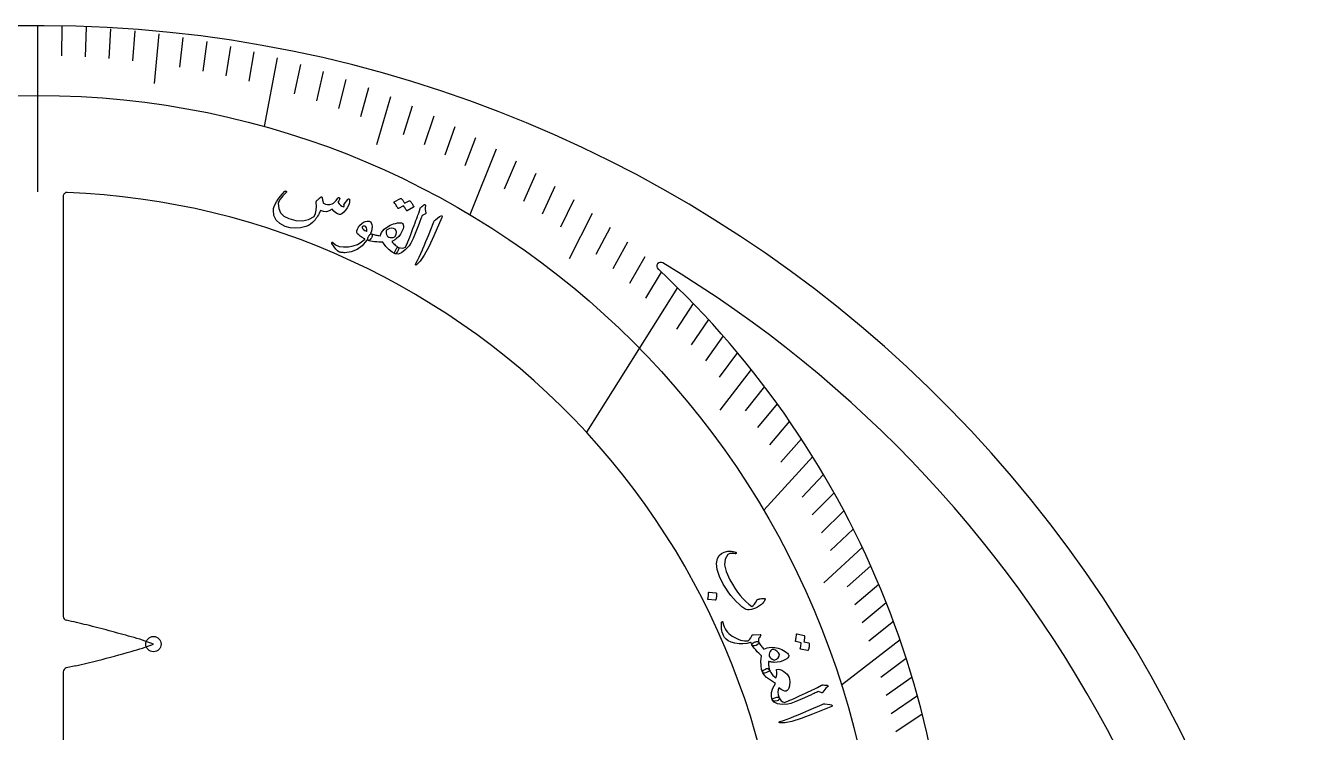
# Model space of a CAD drawing. Header units: millimetres. Extents: x -82 to 82, y -82 to 82.
# Drawn here: x -0.8 to 82.3, y 36.8 to 82.3 of the extents above; entities that cross this region are included whole.
import ezdxf

# ---------------------------------------------------------------- set-up
doc = ezdxf.new("R2010")
doc.units = ezdxf.units.MM
for name, color, linetype in [('CUT_INNER', 6, 'Continuous'), ('CUT_OUTER', 1, 'Continuous'), ('ENGRAVE', 7, 'Continuous'), ('ENGRAVE_FINE', 8, 'Continuous'), ('TEXT', 5, 'Continuous')]:
    doc.layers.add(name, color=color, linetype=linetype)

msp = doc.modelspace()

# ---------------------------------------------------------------- linework, layer by layer
at = {"layer": 'CUT_INNER'}
for points in [[(1.647, 71.357), (1.647, 44.264)], [(39.993, 66.661), (40.031, 66.626)], [(2.451, 41.076), (1.844, 40.945)], [(1.647, 40.701), (1.647, 27.805)]]:
    msp.add_lwpolyline(points, dxfattribs=at)
for centre, radius, start, end in [((1.897, 71.357), 0.25, 87.71484, 180), ((0, 23.532), 48.112, 357.53979, 87.72889), ((0, 0), 78.232, 291.79735, 59.00105), ((40.162, 66.845), 0.25, 58.88672, 227.28516), ((0.001, 23.533), 58.817, 356.26023, 47.11041), ((1.897, 44.264), 0.25, 180, 257.78775), ((-5.23, 9.867), 34.877, 76.06514, 78.29746), ((-12.498, -19.701), 65.326, 74.82804, 76.12392), ((-23.137, -59.292), 106.321, 74.07617, 74.8781), ((2.862, 54.155), 12.547, 284.63291, 291.51562), ((2.865, 30.818), 12.538, 68.48314, 75.36473), ((-19.976, 132.876), 94.51, 284.6228, 285.97307), ((1.897, 40.701), 0.25, 102.21225, 180), ((-8.381, 88.395), 48.543, 282.89316, 284.63423)]:
    msp.add_arc(centre, radius, start, end, dxfattribs=at)
at = {"layer": 'CUT_OUTER'}
msp.add_arc((0, 0), 82.35, 279.49272, 185.62553, dxfattribs=at)
at = {"layer": 'ENGRAVE'}
for points in [[(0, 82.35), (0, 71.644)], [(15.447, 80.285), (14.595, 75.856)], [(29.544, 74.392), (27.864, 70.163)], [(41.242, 65.468), (35.371, 56.147)], [(49.962, 54.57), (46.798, 51.114)], [(55.59, 42.75), (51.814, 39.846)]]:
    msp.add_lwpolyline(points, dxfattribs=at)
for centre, radius in [((0, 23.532), 54.322), ((7.465, 42.482), 0.494)]:
    msp.add_circle(centre, radius, dxfattribs=at)
at = {"layer": 'ENGRAVE_FINE'}
for points in [[(1.568, 82.329), (1.531, 80.402)], [(3.135, 82.266), (3.061, 80.341)], [(4.698, 82.162), (4.588, 80.238)], [(6.258, 82.016), (6.111, 80.094)], [(7.811, 81.829), (7.506, 78.629)], [(9.358, 81.601), (9.138, 79.684)], [(10.896, 81.332), (10.64, 79.419)], [(12.425, 81.023), (12.132, 79.114)], [(13.942, 80.674), (13.613, 78.77)], [(16.938, 79.859), (16.536, 77.967)], [(18.413, 79.393), (17.976, 77.508)], [(19.873, 78.891), (19.4, 77.013)], [(21.316, 78.352), (20.807, 76.482)], [(22.739, 77.777), (21.832, 74.673)], [(24.144, 77.166), (23.564, 75.314)], [(25.527, 76.522), (24.912, 74.678)], [(26.889, 75.844), (26.239, 74.011)], [(28.228, 75.134), (27.543, 73.311)], [(30.835, 73.619), (30.081, 71.82)], [(32.101, 72.817), (31.313, 71.03)], [(33.341, 71.987), (32.52, 70.213)], [(34.555, 71.129), (33.699, 69.368)], [(35.741, 70.245), (34.259, 67.332)], [(36.899, 69.336), (35.977, 67.603)], [(38.029, 68.402), (37.074, 66.684)], [(39.13, 67.446), (38.142, 65.743)], [(40.201, 66.467), (39.181, 64.781)], [(42.254, 64.449), (41.17, 62.795)], [(43.234, 63.411), (42.119, 61.775)], [(44.185, 62.356), (43.038, 60.738)], [(45.104, 61.284), (43.927, 59.685)], [(45.992, 60.197), (43.978, 57.561)], [(46.848, 59.096), (45.611, 57.535)], [(47.674, 57.981), (46.407, 56.441)], [(48.468, 56.855), (47.172, 55.334)], [(49.231, 55.717), (47.906, 54.218)], [(50.663, 53.413), (49.281, 51.956)], [(51.332, 52.248), (49.923, 50.814)], [(51.97, 51.076), (50.534, 49.665)], [(52.577, 49.898), (51.114, 48.51)], [(53.154, 48.715), (50.669, 46.438)], [(53.701, 47.527), (52.186, 46.186)], [(54.218, 46.336), (52.677, 45.019)], [(54.704, 45.142), (53.139, 43.85)], [(55.162, 43.946), (53.572, 42.68)], [(55.989, 41.553), (54.352, 40.337)], [(56.361, 40.356), (54.7, 39.167)], [(56.704, 39.16), (55.021, 37.998)], [(57.019, 37.967), (55.315, 36.832)]]:
    msp.add_lwpolyline(points, dxfattribs=at)
at = {"layer": 'TEXT'}
for points in [[(19.988, 71.16), (20.005, 71.177), (20.023, 71.188), (20.04, 71.191), (20.057, 71.187), (20.076, 71.176), (20.09, 71.162), (20.1, 71.144), (20.104, 71.123), (20.106, 71.051), (20.095, 70.969), (20.069, 70.876), (20.029, 70.772), (19.948, 70.609), (19.849, 70.463), (19.733, 70.334), (19.6, 70.222), (19.56, 70.198), (19.522, 70.183), (19.484, 70.177), (19.448, 70.179), (19.328, 70.22), (19.211, 70.292), (19.096, 70.396), (18.983, 70.532), (18.795, 70.414), (18.608, 70.36), (18.421, 70.37), (18.233, 70.445), (18.188, 70.345), (18.141, 70.251), (18.093, 70.161), (18.044, 70.076), (17.993, 69.996), (17.941, 69.919), (17.888, 69.847), (17.833, 69.778), (17.721, 69.657), (17.594, 69.556), (17.451, 69.472), (17.293, 69.407), (16.95, 69.32), (16.614, 69.293), (16.283, 69.326), (15.956, 69.417), (15.612, 69.593), (15.371, 69.823), (15.23, 70.11), (15.192, 70.455), (15.209, 70.57), (15.247, 70.699), (15.307, 70.843), (15.39, 71.001), (15.495, 71.169), (15.623, 71.339), (15.772, 71.51), (15.943, 71.681), (15.955, 71.691), (15.969, 71.697), (15.982, 71.699), (15.997, 71.696), (16.01, 71.69), (16.021, 71.682), (16.029, 71.673), (16.034, 71.662), (16.036, 71.647), (16.033, 71.633), (16.027, 71.62), (16.016, 71.607), (15.795, 71.378), (15.637, 71.18), (15.541, 71.017), (15.508, 70.886), (15.537, 70.565), (15.659, 70.297), (15.875, 70.082), (16.184, 69.919), (16.649, 69.788), (17.076, 69.767), (17.468, 69.856), (17.826, 70.057), (17.9, 70.252), (17.947, 70.469), (17.967, 70.709), (17.96, 70.971), (17.957, 70.999), (17.958, 71.022), (17.964, 71.04), (17.975, 71.054), (18.021, 71.098), (18.066, 71.139), (18.107, 71.178), (18.146, 71.213), (18.183, 71.245), (18.217, 71.273), (18.247, 71.297), (18.275, 71.317), (18.29, 71.324), (18.302, 71.324), (18.312, 71.318), (18.321, 71.305), (18.325, 71.296), (18.329, 71.282), (18.335, 71.264), (18.341, 71.241), (18.349, 71.214), (18.355, 71.183), (18.362, 71.148), (18.369, 71.109), (18.383, 71.032), (18.398, 70.975), (18.413, 70.937), (18.429, 70.919), (18.55, 70.859), (18.684, 70.831), (18.831, 70.835), (18.991, 70.87), (19.059, 70.908), (19.141, 70.982), (19.238, 71.092), (19.349, 71.239), (19.359, 71.253), (19.372, 71.263), (19.388, 71.269), (19.407, 71.271), (19.424, 71.271), (19.438, 71.267), (19.45, 71.26), (19.461, 71.249), (19.467, 71.212), (19.451, 71.153), (19.413, 71.072), (19.352, 70.969), (19.425, 70.87), (19.513, 70.788), (19.616, 70.724), (19.734, 70.677), (19.747, 70.712), (19.755, 70.743), (19.756, 70.767), (19.752, 70.787), (19.746, 70.806), (19.745, 70.824), (19.748, 70.839), (19.757, 70.853)], [(23.948, 71.067), (23.957, 71.07), (23.967, 71.069), (23.978, 71.065), (23.991, 71.057), (24.03, 71.016), (24.067, 70.974), (24.101, 70.931), (24.133, 70.886), (24.163, 70.841), (24.19, 70.793), (24.215, 70.744), (24.238, 70.693), (24.241, 70.68), (24.239, 70.668), (24.232, 70.658), (24.221, 70.649), (23.812, 70.416), (23.803, 70.415), (23.794, 70.419), (23.784, 70.43), (23.774, 70.447), (23.767, 70.461), (23.756, 70.481), (23.74, 70.508), (23.719, 70.542), (23.693, 70.582), (23.661, 70.63), (23.624, 70.685), (23.581, 70.747), (23.262, 70.564), (23.25, 70.56), (23.238, 70.563), (23.227, 70.574), (23.217, 70.593), (23.208, 70.609), (23.193, 70.633), (23.173, 70.666), (23.148, 70.707), (23.116, 70.758), (23.077, 70.817), (23.032, 70.885), (22.979, 70.963), (22.975, 70.973), (22.975, 70.982), (22.979, 70.988), (22.988, 70.993), (23.391, 71.217), (23.4, 71.22), (23.411, 71.219), (23.422, 71.215), (23.435, 71.207), (23.47, 71.174), (23.502, 71.14), (23.532, 71.105), (23.559, 71.067), (23.585, 71.029), (23.609, 70.99), (23.631, 70.95), (23.65, 70.909)], [(24.699, 70.64), (24.771, 70.698), (24.828, 70.744), (24.869, 70.778), (24.895, 70.801), (24.913, 70.815), (24.93, 70.822), (24.948, 70.823), (24.965, 70.817), (24.981, 70.805), (24.991, 70.788), (24.995, 70.768), (24.993, 70.743), (24.981, 70.624), (24.982, 70.51), (24.996, 70.402), (25.022, 70.299), (25.028, 70.268), (25.02, 70.24), (24.997, 70.217), (24.961, 70.197), (24.781, 70.111), (24.754, 70.044), (24.728, 69.978), (24.703, 69.913), (24.678, 69.849), (24.654, 69.786), (24.63, 69.725), (24.607, 69.665), (24.584, 69.605), (24.375, 69.058), (24.199, 68.636), (24.058, 68.34), (23.953, 68.169), (23.695, 67.894), (23.457, 67.716), (23.239, 67.634), (23.04, 67.65), (23.035, 67.653), (23.031, 67.655), (23.026, 67.657), (23.022, 67.659), (23.008, 67.699), (23.022, 67.767), (23.062, 67.864), (23.13, 67.989), (23.158, 68.033), (23.189, 68.06), (23.221, 68.07), (23.256, 68.063), (23.383, 68.026), (23.501, 68.018), (23.61, 68.038), (23.71, 68.087), (23.757, 68.185), (23.808, 68.298), (23.863, 68.425), (23.921, 68.567), (23.983, 68.724), (24.049, 68.894), (24.119, 69.077), (24.192, 69.274), (24.265, 69.467), (24.33, 69.641), (24.387, 69.795), (24.436, 69.93), (24.477, 70.046), (24.512, 70.142), (24.541, 70.218), (24.562, 70.274), (24.651, 70.56), (24.663, 70.587), (24.675, 70.609), (24.687, 70.627), (24.699, 70.64)], [(25.909, 70.045), (26.001, 70.103), (26.054, 70.112), (26.068, 70.072), (26.043, 69.983), (25.528, 68.816), (25.208, 68.102), (24.916, 67.553), (24.652, 67.166), (24.42, 66.943), (24.393, 66.929), (24.373, 66.925), (24.361, 66.929), (24.356, 66.943), (24.356, 66.961), (24.36, 66.981), (24.368, 67.004), (24.381, 67.03), (24.491, 67.226), (24.598, 67.438), (24.703, 67.668), (24.806, 67.915), (24.834, 67.978), (24.907, 68.152), (25.025, 68.435), (25.189, 68.828), (25.541, 69.705), (25.563, 69.749), (25.587, 69.788), (25.615, 69.821), (25.645, 69.848)], [(21.204, 68.498), (20.916, 68.163), (20.586, 67.922), (20.216, 67.776), (19.805, 67.722), (19.751, 67.722), (19.699, 67.723), (19.648, 67.727), (19.599, 67.732), (19.551, 67.739), (19.506, 67.748), (19.463, 67.759), (19.422, 67.773), (19.331, 67.83), (19.226, 67.939), (19.104, 68.1), (18.966, 68.314), (18.953, 68.341), (18.948, 68.365), (18.952, 68.384), (18.964, 68.399), (18.98, 68.407), (18.997, 68.407), (19.015, 68.398), (19.032, 68.381), (19.205, 68.227), (19.431, 68.129), (19.711, 68.088), (20.046, 68.102), (20.342, 68.158), (20.613, 68.258), (20.859, 68.402), (21.079, 68.591), (21.083, 68.6), (21.083, 68.608), (21.081, 68.615), (21.077, 68.621), (20.922, 68.704), (20.796, 68.785), (20.697, 68.865), (20.626, 68.943), (20.584, 69.032), (20.577, 69.132), (20.606, 69.244), (20.671, 69.366), (20.681, 69.381), (20.692, 69.397), (20.704, 69.412), (20.716, 69.428), (20.729, 69.444), (20.743, 69.46), (20.759, 69.477), (20.775, 69.495), (20.891, 69.605), (21.009, 69.686), (21.128, 69.739), (21.249, 69.763), (21.359, 69.756), (21.444, 69.716), (21.504, 69.643), (21.539, 69.537), (21.552, 69.406), (21.542, 69.266), (21.51, 69.117), (21.455, 68.958), (21.464, 68.954), (21.473, 68.95), (21.482, 68.947), (21.491, 68.944), (21.5, 68.941), (21.509, 68.938), (21.518, 68.934), (21.527, 68.93), (21.555, 68.908), (21.57, 68.877), (21.571, 68.835), (21.559, 68.783), (21.539, 68.729), (21.513, 68.677), (21.482, 68.627), (21.445, 68.579), (21.408, 68.539), (21.376, 68.513), (21.348, 68.501), (21.325, 68.504), (21.238, 68.545), (21.233, 68.537), (21.226, 68.526), (21.216, 68.513), (21.204, 68.498)], [(21.228, 69.127), (21.219, 69.236), (21.194, 69.322), (21.152, 69.385), (21.093, 69.424), (21.051, 69.431), (21.01, 69.431), (20.971, 69.422), (20.932, 69.406), (20.918, 69.395), (20.909, 69.38), (20.907, 69.36), (20.912, 69.336), (20.94, 69.272), (20.997, 69.21), (21.081, 69.153), (21.192, 69.099), (21.205, 69.096), (21.215, 69.099), (21.223, 69.11), (21.228, 69.127)], [(23.503, 69.621), (23.509, 69.617), (23.515, 69.613), (23.52, 69.61), (23.525, 69.606), (23.529, 69.603), (23.533, 69.599), (23.537, 69.594), (23.54, 69.59), (23.57, 69.522), (23.583, 69.444), (23.578, 69.358), (23.555, 69.262), (23.484, 69.08), (23.391, 68.917), (23.275, 68.771), (23.138, 68.643), (23.102, 68.615), (23.066, 68.587), (23.028, 68.56), (22.989, 68.533), (22.949, 68.507), (22.907, 68.482), (22.865, 68.457), (22.822, 68.433), (22.879, 68.373), (22.936, 68.317), (22.991, 68.265), (23.046, 68.216), (23.099, 68.171), (23.152, 68.131), (23.204, 68.095), (23.256, 68.063), (23.272, 68.046), (23.277, 68.016), (23.27, 67.974), (23.25, 67.92), (23.19, 67.79), (23.135, 67.701), (23.085, 67.654), (23.04, 67.65), (22.847, 67.752), (22.65, 67.91), (22.448, 68.124), (22.24, 68.394), (22.126, 68.396), (22.001, 68.402), (21.865, 68.414), (21.718, 68.43), (21.573, 68.45), (21.459, 68.469), (21.375, 68.488), (21.32, 68.506), (21.297, 68.525), (21.284, 68.555), (21.28, 68.596), (21.286, 68.648), (21.293, 68.677), (21.301, 68.705), (21.311, 68.731), (21.323, 68.757), (21.337, 68.782), (21.352, 68.806), (21.367, 68.831), (21.384, 68.855), (21.42, 68.895), (21.455, 68.921), (21.488, 68.932), (21.52, 68.927), (21.592, 68.908), (21.663, 68.89), (21.732, 68.874), (21.8, 68.86), (21.868, 68.846), (21.935, 68.834), (22.002, 68.823), (22.069, 68.813), (22.111, 68.922), (22.171, 69.027), (22.247, 69.129), (22.341, 69.228), (22.427, 69.302), (22.52, 69.37), (22.617, 69.431), (22.72, 69.486), (22.829, 69.534), (22.945, 69.575), (23.068, 69.609), (23.197, 69.636), (23.294, 69.648), (23.377, 69.65), (23.446, 69.64), (23.503, 69.621)], [(23.043, 69.238), (22.931, 69.287), (22.806, 69.297), (22.669, 69.27), (22.52, 69.204), (22.485, 69.174), (22.466, 69.126), (22.461, 69.059), (22.47, 68.974), (22.494, 68.886), (22.53, 68.814), (22.578, 68.758), (22.637, 68.717), (22.712, 68.694), (22.802, 68.691), (22.909, 68.707), (23.032, 68.744), (23.105, 68.902), (23.13, 69.037), (23.11, 69.149), (23.043, 69.238)], [(46.879, 45.33), (46.854, 45.279), (46.824, 45.229), (46.789, 45.18), (46.748, 45.132), (46.702, 45.085), (46.651, 45.039), (46.595, 44.994), (46.535, 44.95), (46.409, 44.872), (46.279, 44.807), (46.144, 44.755), (46.004, 44.717), (45.873, 44.697), (45.76, 44.696), (45.665, 44.714), (45.588, 44.752), (45.396, 44.896), (45.209, 45.055), (45.027, 45.23), (44.85, 45.42), (44.679, 45.627), (44.513, 45.849), (44.352, 46.088), (44.196, 46.344), (43.941, 46.842), (43.794, 47.284), (43.757, 47.674), (43.829, 48.011), (43.932, 48.192), (44.074, 48.329), (44.257, 48.422), (44.48, 48.471), (44.532, 48.474), (44.587, 48.474), (44.645, 48.472), (44.705, 48.468), (44.767, 48.46), (44.832, 48.45), (44.9, 48.437), (44.971, 48.421), (44.992, 48.414), (45.008, 48.404), (45.02, 48.39), (45.026, 48.373), (45.028, 48.361), (45.026, 48.348), (45.019, 48.335), (45.008, 48.321), (44.996, 48.311), (44.982, 48.306), (44.967, 48.304), (44.95, 48.308), (44.882, 48.321), (44.815, 48.33), (44.748, 48.334), (44.682, 48.333), (44.623, 48.324), (44.57, 48.307), (44.523, 48.284), (44.483, 48.252), (44.306, 47.968), (44.271, 47.604), (44.377, 47.158), (44.621, 46.627), (44.778, 46.347), (44.941, 46.086), (45.108, 45.844), (45.28, 45.621), (45.458, 45.417), (45.641, 45.23), (45.831, 45.062), (46.028, 44.911), (46.116, 44.976), (46.203, 45.07), (46.288, 45.194), (46.373, 45.348), (46.384, 45.357), (46.407, 45.367), (46.442, 45.379), (46.49, 45.392), (46.495, 45.392), (46.5, 45.392), (46.503, 45.392), (46.506, 45.393), (46.573, 45.406), (46.65, 45.415), (46.738, 45.42), (46.837, 45.42), (46.869, 45.416), (46.887, 45.399), (46.89, 45.37), (46.879, 45.33)], [(43.723, 45.79), (43.731, 45.787), (43.739, 45.781), (43.745, 45.772), (43.75, 45.759), (43.758, 45.653), (43.755, 45.549), (43.74, 45.446), (43.716, 45.344), (43.71, 45.332), (43.702, 45.325), (43.692, 45.321), (43.681, 45.321), (43.224, 45.353), (43.212, 45.356), (43.205, 45.365), (43.203, 45.38), (43.206, 45.399), (43.209, 45.416), (43.213, 45.443), (43.218, 45.479), (43.224, 45.525), (43.231, 45.581), (43.237, 45.647), (43.245, 45.724), (43.252, 45.812), (43.254, 45.824), (43.259, 45.832), (43.266, 45.836), (43.275, 45.835)], [(46.118, 43.087), (46.562, 43.101), (46.599, 43.098), (46.621, 43.088), (46.627, 43.073), (46.617, 43.052), (46.566, 42.984), (46.525, 42.921), (46.493, 42.864), (46.47, 42.812), (46.457, 42.76), (46.454, 42.708), (46.461, 42.656), (46.477, 42.604), (46.484, 42.549), (46.459, 42.497), (46.402, 42.449), (46.313, 42.404), (46.217, 42.373), (46.14, 42.367), (46.084, 42.385), (46.046, 42.427), (46.029, 42.464), (46.012, 42.502), (45.996, 42.541), (45.982, 42.582), (45.977, 42.588), (45.969, 42.592), (45.958, 42.594), (45.944, 42.593), (45.707, 42.525), (45.462, 42.494), (45.208, 42.502), (44.947, 42.547), (44.705, 42.617), (44.513, 42.7), (44.37, 42.799), (44.276, 42.911), (44.213, 43.029), (44.163, 43.139), (44.126, 43.244), (44.102, 43.342), (44.096, 43.392), (44.09, 43.446), (44.084, 43.505), (44.08, 43.568), (44.077, 43.634), (44.077, 43.705), (44.079, 43.781), (44.083, 43.86), (44.083, 43.88), (44.086, 43.896), (44.093, 43.909), (44.102, 43.918), (44.115, 43.928), (44.128, 43.933), (44.139, 43.933), (44.148, 43.928), (44.158, 43.922), (44.166, 43.912), (44.171, 43.9), (44.174, 43.886), (44.209, 43.73), (44.255, 43.59), (44.312, 43.466), (44.379, 43.357), (44.462, 43.257), (44.554, 43.164), (44.656, 43.078), (44.767, 42.998), (44.888, 42.925), (45.018, 42.859), (45.158, 42.798), (45.308, 42.743), (45.437, 42.709), (45.559, 42.69), (45.675, 42.685), (45.783, 42.697), (45.846, 42.733), (45.908, 42.8), (45.968, 42.898), (46.026, 43.026), (46.04, 43.05), (46.06, 43.068), (46.087, 43.08), (46.118, 43.087)], [(48.408, 41.786), (48.41, 41.779), (48.412, 41.772), (48.414, 41.766), (48.415, 41.761), (48.415, 41.755), (48.415, 41.749), (48.415, 41.744), (48.415, 41.738), (48.391, 41.667), (48.348, 41.602), (48.286, 41.541), (48.205, 41.485), (48.03, 41.399), (47.851, 41.341), (47.668, 41.311), (47.48, 41.309), (47.435, 41.312), (47.389, 41.316), (47.343, 41.322), (47.296, 41.328), (47.249, 41.336), (47.201, 41.345), (47.153, 41.355), (47.105, 41.366), (47.107, 41.283), (47.111, 41.204), (47.117, 41.128), (47.124, 41.055), (47.134, 40.986), (47.146, 40.921), (47.16, 40.859), (47.177, 40.801), (47.177, 40.777), (47.16, 40.752), (47.127, 40.726), (47.076, 40.699), (46.944, 40.643), (46.844, 40.614), (46.775, 40.614), (46.739, 40.641), (46.665, 40.846), (46.626, 41.095), (46.62, 41.389), (46.649, 41.729), (46.565, 41.807), (46.477, 41.897), (46.385, 41.997), (46.287, 42.108), (46.193, 42.22), (46.121, 42.311), (46.072, 42.381), (46.044, 42.432), (46.04, 42.461), (46.05, 42.492), (46.075, 42.525), (46.114, 42.56), (46.138, 42.577), (46.163, 42.591), (46.188, 42.604), (46.215, 42.615), (46.242, 42.624), (46.269, 42.633), (46.297, 42.64), (46.325, 42.647), (46.38, 42.652), (46.423, 42.648), (46.455, 42.633), (46.475, 42.609), (46.516, 42.546), (46.556, 42.485), (46.596, 42.426), (46.637, 42.37), (46.678, 42.315), (46.719, 42.26), (46.761, 42.207), (46.804, 42.154), (46.908, 42.206), (47.023, 42.244), (47.149, 42.268), (47.284, 42.278), (47.398, 42.275), (47.512, 42.263), (47.625, 42.242), (47.739, 42.214), (47.852, 42.176), (47.965, 42.128), (48.078, 42.071), (48.192, 42.003), (48.272, 41.947), (48.334, 41.892), (48.38, 41.839), (48.408, 41.786)], [(49.711, 42.556), (49.719, 42.552), (49.727, 42.545), (49.732, 42.534), (49.736, 42.52), (49.737, 42.463), (49.736, 42.407), (49.732, 42.352), (49.726, 42.298), (49.717, 42.244), (49.706, 42.191), (49.691, 42.137), (49.673, 42.084), (49.666, 42.072), (49.657, 42.065), (49.646, 42.062), (49.632, 42.063), (49.172, 42.166), (49.165, 42.171), (49.161, 42.181), (49.161, 42.195), (49.165, 42.215), (49.169, 42.23), (49.175, 42.252), (49.181, 42.283), (49.188, 42.322), (49.196, 42.369), (49.204, 42.426), (49.214, 42.492), (49.224, 42.566), (48.865, 42.646), (48.853, 42.651), (48.847, 42.661), (48.846, 42.677), (48.851, 42.698), (48.855, 42.715), (48.861, 42.743), (48.868, 42.781), (48.877, 42.829), (48.887, 42.887), (48.899, 42.957), (48.911, 43.038), (48.924, 43.131), (48.928, 43.142), (48.934, 43.148), (48.942, 43.15), (48.951, 43.148), (49.4, 43.041), (49.409, 43.037), (49.416, 43.03), (49.422, 43.019), (49.426, 43.005), (49.429, 42.957), (49.43, 42.91), (49.428, 42.864), (49.424, 42.818), (49.417, 42.772), (49.408, 42.727), (49.398, 42.683), (49.385, 42.64)], [(47.81, 41.812), (47.76, 41.924), (47.675, 42.016), (47.555, 42.088), (47.4, 42.14), (47.355, 42.141), (47.308, 42.119), (47.26, 42.073), (47.209, 42.003), (47.168, 41.922), (47.146, 41.844), (47.143, 41.771), (47.159, 41.702), (47.199, 41.634), (47.264, 41.57), (47.354, 41.511), (47.47, 41.455), (47.63, 41.523), (47.74, 41.605), (47.8, 41.702), (47.81, 41.812)], [(47.789, 39.027), (47.801, 38.952), (47.784, 38.893), (47.738, 38.851), (47.663, 38.825), (47.539, 38.811), (47.445, 38.816), (47.38, 38.84), (47.345, 38.883), (47.293, 39.112), (47.31, 39.365), (47.397, 39.644), (47.551, 39.948), (47.23, 40.154), (46.988, 40.337), (46.824, 40.499), (46.739, 40.641), (46.732, 40.696), (46.751, 40.75), (46.797, 40.804), (46.869, 40.857), (46.973, 40.903), (47.059, 40.91), (47.127, 40.876), (47.177, 40.801), (47.211, 40.73), (47.25, 40.661), (47.293, 40.594), (47.341, 40.53), (47.393, 40.469), (47.451, 40.411), (47.514, 40.355), (47.582, 40.302), (47.621, 40.411), (47.64, 40.532), (47.639, 40.667), (47.618, 40.814), (47.619, 40.828), (47.627, 40.841), (47.642, 40.85), (47.663, 40.858), (47.746, 40.862), (47.847, 40.842), (47.965, 40.797), (48.101, 40.728), (48.308, 40.556), (48.436, 40.341), (48.486, 40.084), (48.455, 39.786), (48.416, 39.651), (48.367, 39.55), (48.308, 39.483), (48.239, 39.45), (48.152, 39.452), (48.046, 39.49), (47.918, 39.565), (47.77, 39.675), (47.728, 39.547), (47.717, 39.396), (47.737, 39.222), (47.789, 39.027)], [(50.624, 39.855), (50.716, 39.846), (50.788, 39.839), (50.842, 39.834), (50.876, 39.833), (50.899, 39.83), (50.916, 39.822), (50.929, 39.811), (50.937, 39.795), (50.94, 39.775), (50.936, 39.756), (50.925, 39.738), (50.906, 39.722), (50.814, 39.645), (50.735, 39.563), (50.669, 39.477), (50.616, 39.385), (50.598, 39.359), (50.573, 39.345), (50.54, 39.344), (50.501, 39.355), (50.312, 39.42), (50.246, 39.391), (50.181, 39.362), (50.117, 39.333), (50.055, 39.305), (49.993, 39.277), (49.934, 39.25), (49.875, 39.223), (49.817, 39.197), (49.284, 38.953), (48.864, 38.775), (48.556, 38.662), (48.36, 38.614), (47.984, 38.598), (47.689, 38.637), (47.477, 38.732), (47.345, 38.883), (47.344, 38.888), (47.342, 38.892), (47.341, 38.897), (47.339, 38.902), (47.358, 38.94), (47.415, 38.979), (47.511, 39.019), (47.647, 39.061), (47.698, 39.073), (47.739, 39.071), (47.769, 39.056), (47.789, 39.027), (47.854, 38.911), (47.932, 38.822), (48.024, 38.76), (48.13, 38.725), (48.232, 38.762), (48.347, 38.807), (48.476, 38.86), (48.617, 38.92), (48.771, 38.988), (48.937, 39.063), (49.115, 39.146), (49.305, 39.235), (49.492, 39.321), (49.66, 39.4), (49.809, 39.47), (49.939, 39.532), (50.05, 39.586), (50.142, 39.63), (50.215, 39.664), (50.269, 39.689), (50.534, 39.831), (50.561, 39.842), (50.585, 39.849), (50.606, 39.853), (50.624, 39.855)], [(51.071, 38.582), (51.178, 38.559), (51.222, 38.529), (51.203, 38.49), (51.122, 38.444), (49.938, 37.972), (49.209, 37.687), (48.616, 37.499), (48.158, 37.408), (47.835, 37.411), (47.806, 37.42), (47.789, 37.431), (47.784, 37.443), (47.79, 37.456), (47.802, 37.469), (47.819, 37.481), (47.841, 37.491), (47.869, 37.501), (48.084, 37.563), (48.31, 37.64), (48.545, 37.73), (48.791, 37.835), (48.855, 37.861), (49.029, 37.933), (49.312, 38.052), (49.704, 38.218), (50.569, 38.597), (50.617, 38.614), (50.661, 38.625), (50.704, 38.629), (50.745, 38.627)]]:
    msp.add_lwpolyline(points, close=True, dxfattribs=at)

doc.saveas('drawing.dxf')
